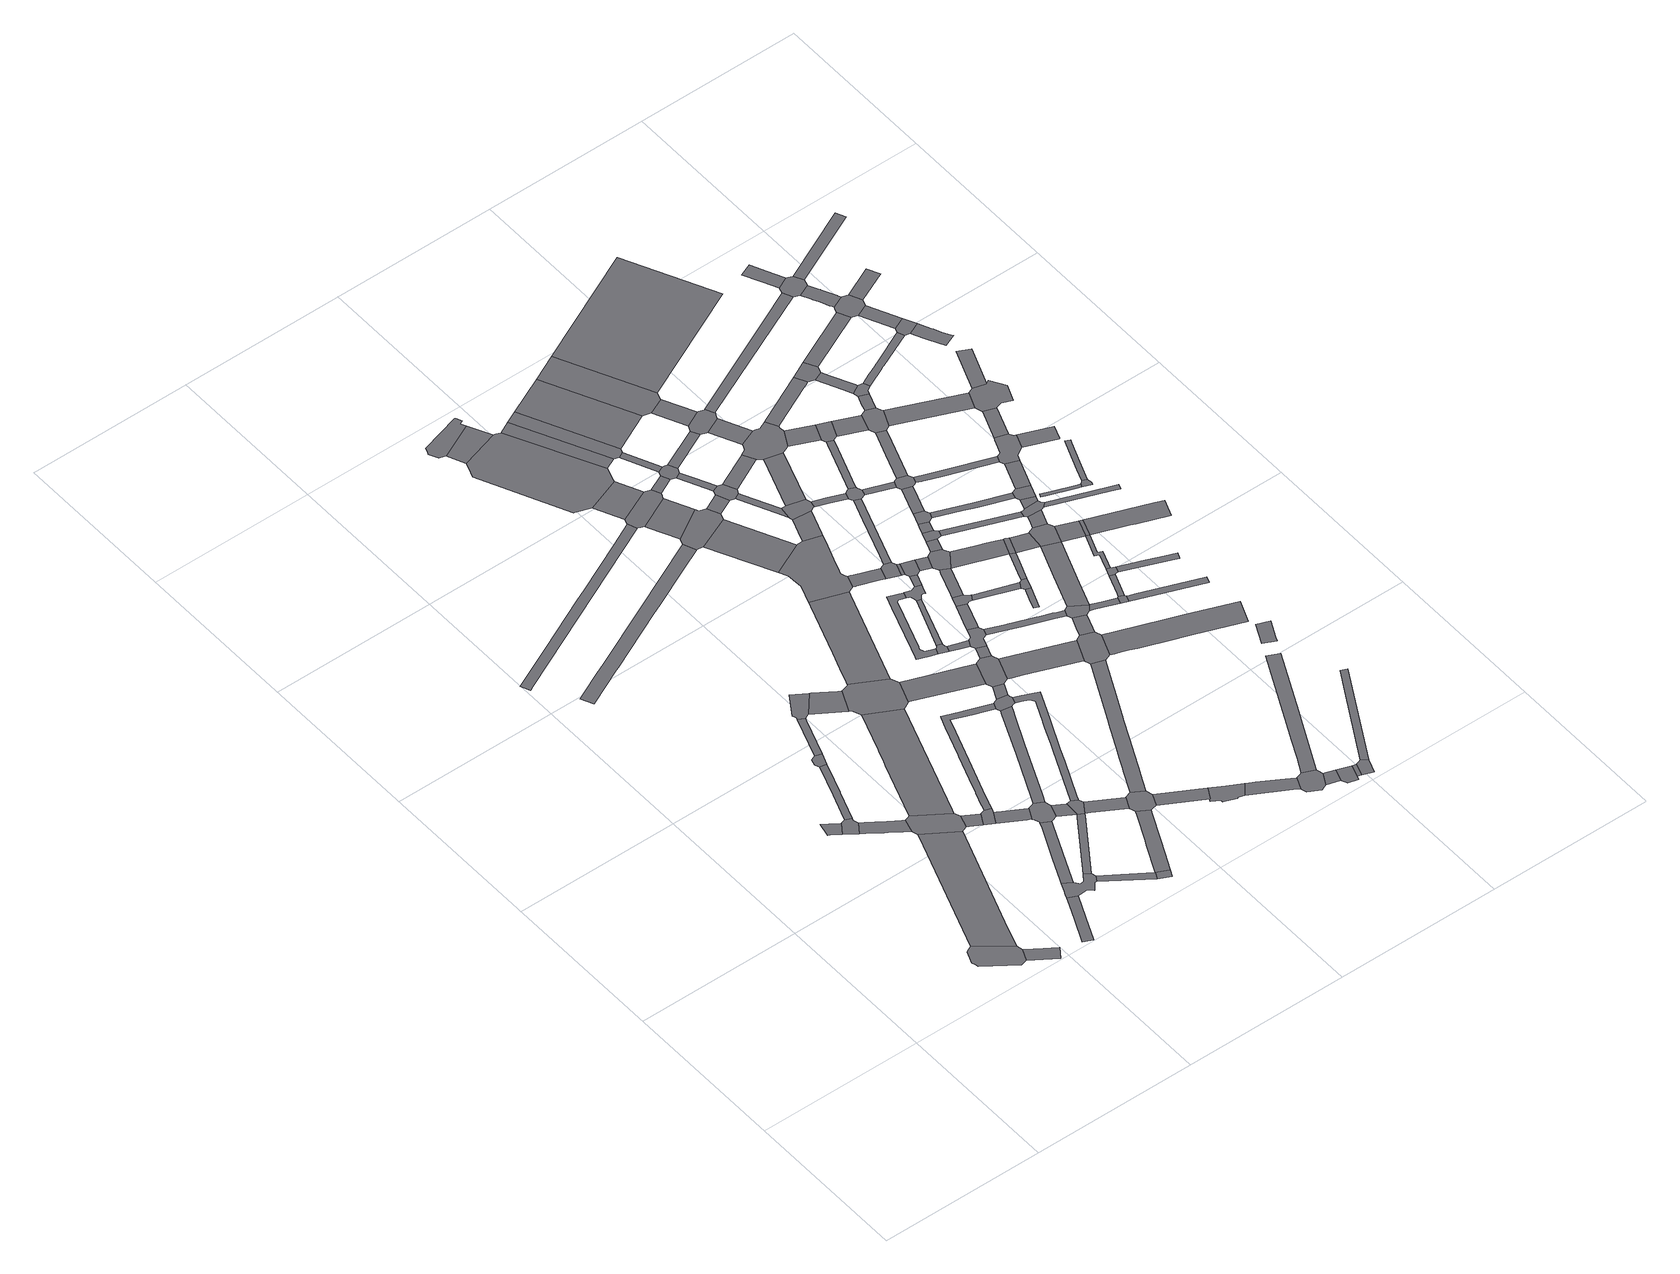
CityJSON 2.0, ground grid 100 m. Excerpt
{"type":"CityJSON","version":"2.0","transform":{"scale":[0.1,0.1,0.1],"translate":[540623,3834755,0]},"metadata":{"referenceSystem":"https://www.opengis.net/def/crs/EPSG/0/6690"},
"CityObjects":{
"road1":{"type":"Road","geometry":[{"type":"MultiSurface","lod":"1","boundaries":[[[0,1,2,3,4,5,6,7,8,9,10]]]}]},
"road2":{"type":"Road","attributes":{"RoadStructureAttribute.sectionType":"1"},"geometry":[{"type":"MultiSurface","lod":"1","boundaries":[[[11,12,8,7,13,14]]]}]},
"road3":{"type":"Road","attributes":{"RoadStructureAttribute.sectionType":"1"},"geometry":[{"type":"MultiSurface","lod":"1","boundaries":[[[15,16,17,18,19,20,21]]]}]},
"road4":{"type":"Road","attributes":{"RoadStructureAttribute.sectionType":"1"},"geometry":[{"type":"MultiSurface","lod":"1","boundaries":[[[22,23,0,10,24,25,26,27]]]}]},
"road5":{"type":"Road","geometry":[{"type":"MultiSurface","lod":"1","boundaries":[[[28,29,21,20,30,31,32,33]]]}]},
"road6":{"type":"Road","attributes":{"RoadStructureAttribute.sectionType":"1"},"geometry":[{"type":"MultiSurface","lod":"1","boundaries":[[[34,35,36,37,38,31,30,39,40,41,42,43,44,45,46,47]]]}]},
"road7":{"type":"Road","attributes":{"RoadStructureAttribute.sectionType":"1"},"geometry":[{"type":"MultiSurface","lod":"1","boundaries":[[[48,49,50,51,52,53,54]]]}]},
"road8":{"type":"Road","attributes":{"RoadStructureAttribute.sectionType":"1"},"geometry":[{"type":"MultiSurface","lod":"1","boundaries":[[[55,56,57,28,33,58,59,60,61]]]}]},
"road9":{"type":"Road","geometry":[{"type":"MultiSurface","lod":"1","boundaries":[[[62,63,47,46,22,27,64,65,66,67]]]}]},
"road10":{"type":"Road","geometry":[{"type":"MultiSurface","lod":"1","boundaries":[[[68,69,70,71,55,61,72]]]}]},
"road11":{"type":"Road","geometry":[{"type":"MultiSurface","lod":"1","boundaries":[[[73,74,75,48,54,76,77,78,79,80,81,82,83,84,85]]]}]},
"road12":{"type":"Road","attributes":{"RoadStructureAttribute.sectionType":"1"},"geometry":[{"type":"MultiSurface","lod":"1","boundaries":[[[66,65,86,87,88]]]}]},
"road13":{"type":"Road","attributes":{"RoadStructureAttribute.sectionType":"1"},"geometry":[{"type":"MultiSurface","lod":"1","boundaries":[[[89,68,72,90,91]]]}]},
"road14":{"type":"Road","attributes":{"RoadStructureAttribute.sectionType":"1"},"geometry":[{"type":"MultiSurface","lod":"1","boundaries":[[[92,93,94,95,96,73,85,97,98,99]]]}]},
"road15":{"type":"Road","geometry":[{"type":"MultiSurface","lod":"1","boundaries":[[[100,101,88,87,102,103,104,105]]]}]},
"road16":{"type":"Road","attributes":{"RoadStructureAttribute.sectionType":"1"},"geometry":[{"type":"MultiSurface","lod":"1","boundaries":[[[106,107,108,109,110,111,112,113,114,115,116]]]}]},
"road17":{"type":"Road","attributes":{"RoadStructureAttribute.sectionType":"1"},"geometry":[{"type":"MultiSurface","lod":"1","boundaries":[[[80,79,117,118,119]]]}]},
"road18":{"type":"Road","attributes":{"RoadStructureAttribute.sectionType":"1"},"geometry":[{"type":"MultiSurface","lod":"1","boundaries":[[[120,121,122,103,102,123,124,125,126]]]}]},
"road19":{"type":"Road","attributes":{"RoadStructureAttribute.sectionType":"1"},"geometry":[{"type":"MultiSurface","lod":"1","boundaries":[[[127,128,129,130,131,62,67,132,133]]]}]},
"road20":{"type":"Road","attributes":{"RoadStructureAttribute.sectionType":"1"},"geometry":[{"type":"MultiSurface","lod":"1","boundaries":[[[134,135,136,137,138,139,140,141,142,143,144,145,146]]]}]},
"road21":{"type":"Road","geometry":[{"type":"MultiSurface","lod":"1","boundaries":[[[147,148,149,89,91,150,151,152]]]}]},
"road22":{"type":"Road","attributes":{"RoadStructureAttribute.sectionType":"1"},"geometry":[{"type":"MultiSurface","lod":"1","boundaries":[[[153,154,82,81,155,156]]]}]},
"road23":{"type":"Road","geometry":[{"type":"MultiSurface","lod":"1","boundaries":[[[119,118,157,158]]]}]},
"road24":{"type":"Road","geometry":[{"type":"MultiSurface","lod":"1","boundaries":[[[159,160,161,162,126,125,163,164,165,92,99,166,167,168,169,170]]]}]},
"road25":{"type":"Road","attributes":{"RoadStructureAttribute.sectionType":"1"},"geometry":[{"type":"MultiSurface","lod":"1","boundaries":[[[171,172,173,152,151,174,175]]]}]},
"road26":{"type":"Road","attributes":{"RoadStructureAttribute.sectionType":"1"},"geometry":[{"type":"MultiSurface","lod":"1","boundaries":[[[168,167,176,153,177]]]}]},
"road27":{"type":"Road","geometry":[{"type":"MultiSurface","lod":"1","boundaries":[[[178,177,153,156,179,180]]]}]},
"road28":{"type":"Road","geometry":[{"type":"MultiSurface","lod":"1","boundaries":[[[181,182,183,184,185,186,119,158,187,188,189,190,191]]]}]},
"road29":{"type":"Road","attributes":{"RoadStructureAttribute.sectionType":"1"},"geometry":[{"type":"MultiSurface","lod":"1","boundaries":[[[192,193,194,195,196,197,198,199,200,201,202,203,204,100,105,205,206,207,208,209,210,211,212,213,214,215,216,217]]]}]},
"road30":{"type":"Road","geometry":[{"type":"MultiSurface","lod":"1","boundaries":[[[218,219,220,221,175,174,222,223,127,133,224,225,226,227]]]}]},
"road31":{"type":"Road","attributes":{"RoadStructureAttribute.sectionType":"1"},"geometry":[{"type":"MultiSurface","lod":"1","boundaries":[[[228,179,156,229,230,231,232]]]}]},
"road32":{"type":"Road","attributes":{"RoadStructureAttribute.sectionType":"1"},"geometry":[{"type":"MultiSurface","lod":"1","boundaries":[[[233,234,235,236,159,170,237,238,239,240,241,242,243]]]}]},
"road33":{"type":"Road","geometry":[{"type":"MultiSurface","lod":"1","boundaries":[[[244,232,231,245,181,191,246,247,248,249]]]}]},
"road34":{"type":"Road","attributes":{"RoadStructureAttribute.sectionType":"1"},"geometry":[{"type":"MultiSurface","lod":"1","boundaries":[[[250,251,252,253,254,255,256,257,258,259,260,261,262,263,264,265,266,267,268,269,270,271,272,273,274,178,180]]]}]},
"road35":{"type":"Road","attributes":{"RoadStructureAttribute.sectionType":"1"},"geometry":[{"type":"MultiSurface","lod":"1","boundaries":[[[275,276,277,278,279,218,227,280,281,282]]]}]},
"road36":{"type":"Road","geometry":[{"type":"MultiSurface","lod":"1","boundaries":[[[283,284,285,286,287,288,289,290,291,292,293,294]]]}]},
"road37":{"type":"Road","attributes":{"RoadStructureAttribute.sectionType":"1"},"geometry":[{"type":"MultiSurface","lod":"1","boundaries":[[[295,296,226,225,297,298,299,300]]]}]},
"road38":{"type":"Road","attributes":{"RoadStructureAttribute.sectionType":"1"},"geometry":[{"type":"MultiSurface","lod":"1","boundaries":[[[294,293,301,302]]]}]},
"road39":{"type":"Road","attributes":{"RoadStructureAttribute.sectionType":"1"},"geometry":[{"type":"MultiSurface","lod":"1","boundaries":[[[303,248,247,304,305,306]]]}]},
"road40":{"type":"Road","geometry":[{"type":"MultiSurface","lod":"1","boundaries":[[[307,302,301,308,309,310,311,312,313,314,315,316]]]}]},
"road41":{"type":"Road","geometry":[{"type":"MultiSurface","lod":"1","boundaries":[[[317,217,216,233,243,318,262,261,319,320]]]}]},
"road42":{"type":"Road","attributes":{"RoadStructureAttribute.sectionType":"1"},"geometry":[{"type":"MultiSurface","lod":"1","boundaries":[[[321,317,320,322,323]]]}]},
"road43":{"type":"Road","attributes":{"RoadStructureAttribute.sectionType":"1"},"geometry":[{"type":"MultiSurface","lod":"1","boundaries":[[[313,312,324,325,326]]]}]},
"road44":{"type":"Road","geometry":[{"type":"MultiSurface","lod":"1","boundaries":[[[327,326,325,106,116,328,329,330,331,332,333,334,335]]]}]},
"road45":{"type":"Road","attributes":{"RoadStructureAttribute.sectionType":"1"},"geometry":[{"type":"MultiSurface","lod":"1","boundaries":[[[331,330,336,337,338]]]}]},
"road46":{"type":"Road","geometry":[{"type":"MultiSurface","lod":"1","boundaries":[[[339,306,305,340,341,342,343,344,345,346,347,348]]]}]},
"road47":{"type":"Road","geometry":[{"type":"MultiSurface","lod":"1","boundaries":[[[349,350,351,352,353,354,355,356]]]}]},
"road48":{"type":"Road","geometry":[{"type":"MultiSurface","lod":"1","boundaries":[[[357,358,338,337,359,360,134,146,361,362,363,364,365,366,367,368]]]}]},
"road49":{"type":"Road","geometry":[{"type":"MultiSurface","lod":"1","boundaries":[[[369,300,299,370,321,323,371,372,373,374]]]}]},
"road50":{"type":"Road","attributes":{"RoadStructureAttribute.sectionType":"1"},"geometry":[{"type":"MultiSurface","lod":"1","boundaries":[[[375,376,377,378,379,380,381,382,383,352,351,384,385,386,387,388,389,390,391,392,393,394,395,396]]]}]},
"road51":{"type":"Road","attributes":{"RoadStructureAttribute.sectionType":"1"},"geometry":[{"type":"MultiSurface","lod":"1","boundaries":[[[364,363,397,398,399]]]}]},
"road52":{"type":"Road","attributes":{"RoadStructureAttribute.sectionType":"1"},"geometry":[{"type":"MultiSurface","lod":"1","boundaries":[[[400,401,402,403,404,405,406,407,408,409,244,249,410,411,412,413,414,415,416,417,418,419,420]]]}]},
"road53":{"type":"Road","attributes":{"RoadStructureAttribute.sectionType":"1"},"geometry":[{"type":"MultiSurface","lod":"1","boundaries":[[[421,422,354,353,423,424,425,426]]]}]},
"road54":{"type":"Road","attributes":{"function":"2","RoadStructureAttribute.sectionType":"1"},"geometry":[{"type":"MultiSurface","lod":"1","boundaries":[[[427,316,315,428]]]}]},
"road55":{"type":"Road","geometry":[{"type":"MultiSurface","lod":"1","boundaries":[[[429,430,399,398,431,432,433,434,435,275,282,436,437,438,439,440,441,442,443]]]}]},
"road56":{"type":"Road","attributes":{"RoadStructureAttribute.sectionType":"1"},"geometry":[{"type":"MultiSurface","lod":"1","boundaries":[[[444,369,374,445]]]}]},
"road57":{"type":"Road","attributes":{"RoadStructureAttribute.sectionType":"1"},"geometry":[{"type":"MultiSurface","lod":"1","boundaries":[[[446,447,349,356,448]]]}]},
"road58":{"type":"Road","attributes":{"RoadStructureAttribute.sectionType":"1"},"geometry":[{"type":"MultiSurface","lod":"1","boundaries":[[[449,335,334,450]]]}]},
"road59":{"type":"Road","geometry":[{"type":"MultiSurface","lod":"1","boundaries":[[[451,427,428,452,453,454]]]}]},
"road60":{"type":"Road","attributes":{"RoadStructureAttribute.sectionType":"1"},"geometry":[{"type":"MultiSurface","lod":"1","boundaries":[[[455,456,457,458,348,347,459,460,461]]]}]},
"road61":{"type":"Road","geometry":[{"type":"MultiSurface","lod":"1","boundaries":[[[462,463,464,465,426,425,466,444,445,467,468,469,470]]]}]},
"road62":{"type":"Road","attributes":{"RoadStructureAttribute.sectionType":"1"},"geometry":[{"type":"MultiSurface","lod":"1","boundaries":[[[471,368,367,472]]]}]},
"road63":{"type":"Road","attributes":{"RoadStructureAttribute.sectionType":"1"},"geometry":[{"type":"MultiSurface","lod":"1","boundaries":[[[473,474,437,436,475,476,477,478,479]]]}]},
"road64":{"type":"Road","attributes":{"RoadStructureAttribute.sectionType":"1"},"geometry":[{"type":"MultiSurface","lod":"1","boundaries":[[[453,452,480,481]]]}]},
"road65":{"type":"Road","attributes":{"RoadStructureAttribute.sectionType":"1"},"geometry":[{"type":"MultiSurface","lod":"1","boundaries":[[[482,483,372,371,484,485,486,487,488]]]}]},
"road66":{"type":"Road","geometry":[{"type":"MultiSurface","lod":"1","boundaries":[[[489,481,480,490,449,450,491,492,493,494]]]}]},
"road67":{"type":"Road","geometry":[{"type":"MultiSurface","lod":"1","boundaries":[[[495,496,396,395,497,498,499,500,446,448,501,502,503,504,505,506,507,508,509,510]]]}]},
"road68":{"type":"Road","attributes":{"RoadStructureAttribute.sectionType":"1"},"geometry":[{"type":"MultiSurface","lod":"1","boundaries":[[[511,512,462,470,513,514]]]}]},
"road69":{"type":"Road","attributes":{"RoadStructureAttribute.sectionType":"1"},"geometry":[{"type":"MultiSurface","lod":"1","boundaries":[[[515,492,491,516,517,518]]]}]},
"road70":{"type":"Road","geometry":[{"type":"MultiSurface","lod":"1","boundaries":[[[519,518,517,520,471,472,521,522,523,524,525,526]]]}]},
"road71":{"type":"Road","geometry":[{"type":"MultiSurface","lod":"1","boundaries":[[[527,528,461,460,529,530,531,532,533,534]]]}]},
"road72":{"type":"Road","geometry":[{"type":"MultiSurface","lod":"1","boundaries":[[[535,479,478,536,537,538,539]]]}]},
"road73":{"type":"Road","attributes":{"RoadStructureAttribute.sectionType":"1"},"geometry":[{"type":"MultiSurface","lod":"1","boundaries":[[[540,541,523,522,542,543,544,545]]]}]},
"road74":{"type":"Road","attributes":{"function":"2","RoadStructureAttribute.sectionType":"1"},"geometry":[{"type":"MultiSurface","lod":"1","boundaries":[[[546,451,454,547]]]}]},
"road75":{"type":"Road","attributes":{"RoadStructureAttribute.sectionType":"1"},"geometry":[{"type":"MultiSurface","lod":"1","boundaries":[[[548,549,550,429,443,551,552]]]}]},
"road76":{"type":"Road","attributes":{"RoadStructureAttribute.sectionType":"1"},"geometry":[{"type":"MultiSurface","lod":"1","boundaries":[[[553,510,509,554]]]}]},
"road77":{"type":"Road","attributes":{"RoadStructureAttribute.sectionType":"1"},"geometry":[{"type":"MultiSurface","lod":"1","boundaries":[[[538,537,555,556]]]}]},
"road78":{"type":"Road","geometry":[{"type":"MultiSurface","lod":"1","boundaries":[[[557,511,514,558,559,560,561,562]]]}]},
"road79":{"type":"Road","attributes":{"RoadStructureAttribute.sectionType":"1"},"geometry":[{"type":"MultiSurface","lod":"1","boundaries":[[[532,531,563,564]]]}]},
"road80":{"type":"Road","geometry":[{"type":"MultiSurface","lod":"1","boundaries":[[[556,555,553,554,565,566]]]}]},
"road81":{"type":"Road","attributes":{"RoadStructureAttribute.sectionType":"1"},"geometry":[{"type":"MultiSurface","lod":"1","boundaries":[[[567,568,569,570,571,572,573,574,575,576,469,468,577,578,579,580,581,582,583]]]}]},
"road82":{"type":"Road","geometry":[{"type":"MultiSurface","lod":"1","boundaries":[[[584,585,545,544,586,548,552,587,588,589,590,591,592]]]}]},
"road83":{"type":"Road","attributes":{"RoadStructureAttribute.sectionType":"1"},"geometry":[{"type":"MultiSurface","lod":"1","boundaries":[[[593,494,493,594]]]}]},
"road84":{"type":"Road","attributes":{"RoadStructureAttribute.sectionType":"1"},"geometry":[{"type":"MultiSurface","lod":"1","boundaries":[[[595,596,597,557,562,598,599]]]}]},
"road85":{"type":"Road","attributes":{"RoadStructureAttribute.sectionType":"1"},"geometry":[{"type":"MultiSurface","lod":"1","boundaries":[[[566,565,600,601]]]}]},
"road86":{"type":"Road","geometry":[{"type":"MultiSurface","lod":"1","boundaries":[[[602,488,487,400,420,603,604,605,606]]]}]},
"road87":{"type":"Road","attributes":{"RoadStructureAttribute.sectionType":"1"},"geometry":[{"type":"MultiSurface","lod":"1","boundaries":[[[607,608,609,526,525,610]]]}]},
"road88":{"type":"Road","geometry":[{"type":"MultiSurface","lod":"1","boundaries":[[[564,563,611,612,613,614,615]]]}]},
"road89":{"type":"Road","attributes":{"RoadStructureAttribute.sectionType":"1"},"geometry":[{"type":"MultiSurface","lod":"1","boundaries":[[[616,617,618,535,539,619]]]}]},
"road90":{"type":"Road","attributes":{"RoadStructureAttribute.sectionType":"1"},"geometry":[{"type":"MultiSurface","lod":"1","boundaries":[[[620,560,559,621,622,623]]]}]},
"road91":{"type":"Road","attributes":{"RoadStructureAttribute.sectionType":"1"},"geometry":[{"type":"MultiSurface","lod":"1","boundaries":[[[615,614,624,625,626]]]}]},
"road92":{"type":"Road","geometry":[{"type":"MultiSurface","lod":"1","boundaries":[[[627,628,601,600,629,595,599,630,631,632]]]}]},
"road93":{"type":"Road","geometry":[{"type":"MultiSurface","lod":"1","boundaries":[[[633,546,547,634,635,636,637,638]]]}]},
"road94":{"type":"Road","attributes":{"RoadStructureAttribute.sectionType":"1"},"geometry":[{"type":"MultiSurface","lod":"1","boundaries":[[[639,584,592,640]]]}]},
"road95":{"type":"Road","geometry":[{"type":"MultiSurface","lod":"1","boundaries":[[[641,642,626,625,643,644,645]]]}]},
"road96":{"type":"Road","attributes":{"RoadStructureAttribute.sectionType":"1"},"geometry":[{"type":"MultiSurface","lod":"1","boundaries":[[[646,590,589,647,648,649,650]]]}]},
"road97":{"type":"Road","attributes":{"RoadStructureAttribute.sectionType":"1"},"geometry":[{"type":"MultiSurface","lod":"1","boundaries":[[[651,652,602,606,653,654,655]]]}]},
"road98":{"type":"Road","geometry":[{"type":"MultiSurface","lod":"1","boundaries":[[[656,657,658,659,660,661]]]}]},
"road99":{"type":"Road","attributes":{"RoadStructureAttribute.sectionType":"1"},"geometry":[{"type":"MultiSurface","lod":"1","boundaries":[[[662,663,627,632,664]]]}]},
"road100":{"type":"Road","attributes":{"RoadStructureAttribute.sectionType":"1"},"geometry":[{"type":"MultiSurface","lod":"1","boundaries":[[[636,635,665,666]]]}]},
"road101":{"type":"Road","geometry":[{"type":"MultiSurface","lod":"1","boundaries":[[[667,668,623,622,669,656,661,670]]]}]},
"road102":{"type":"Road","geometry":[{"type":"MultiSurface","lod":"1","boundaries":[[[671,583,582,651,655,672,673]]]}]},
"road103":{"type":"Road","geometry":[{"type":"MultiSurface","lod":"1","boundaries":[[[674,675,666,665,676,677,593,594,678,679,680,681,682,683,684,685]]]}]},
"road104":{"type":"Road","geometry":[{"type":"MultiSurface","lod":"1","boundaries":[[[686,662,664,687,688,689]]]}]},
"road105":{"type":"Road","attributes":{"RoadStructureAttribute.sectionType":"1"},"geometry":[{"type":"MultiSurface","lod":"1","boundaries":[[[690,691,692,693,694,695,527,534,696,697,698,699]]]}]},
"road106":{"type":"Road","geometry":[{"type":"MultiSurface","lod":"1","boundaries":[[[700,701,650,649,616,619,702,703,704,705,706]]]}]},
"road107":{"type":"Road","attributes":{"RoadStructureAttribute.sectionType":"1"},"geometry":[{"type":"MultiSurface","lod":"1","boundaries":[[[681,680,707,708]]]}]},
"road108":{"type":"Road","attributes":{"RoadStructureAttribute.sectionType":"1"},"geometry":[{"type":"MultiSurface","lod":"1","boundaries":[[[709,710,711,712,713,630,599,714,715]]]}]},
"road109":{"type":"Road","attributes":{"RoadStructureAttribute.sectionType":"1"},"geometry":[{"type":"MultiSurface","lod":"1","boundaries":[[[716,717,686,689,718,719]]]}]},
"road110":{"type":"Road","geometry":[{"type":"MultiSurface","lod":"1","boundaries":[[[720,721,722,708,707,723,724,725,607,610,726,727,639,640,728,729,730,731,732,733,734]]]}]},
"road111":{"type":"Road","attributes":{"RoadStructureAttribute.sectionType":"1"},"geometry":[{"type":"MultiSurface","lod":"1","boundaries":[[[714,735,736,667,670,737,738]]]}]},
"road112":{"type":"Road","geometry":[{"type":"MultiSurface","lod":"1","boundaries":[[[739,740,716,719,741,742,743,744,745]]]}]},
"road113":{"type":"Road","attributes":{"RoadStructureAttribute.sectionType":"1"},"geometry":[{"type":"MultiSurface","lod":"1","boundaries":[[[746,747,748,673,672,749,750,751,752,753,754]]]}]},
"road114":{"type":"Road","attributes":{"RoadStructureAttribute.sectionType":"1"},"geometry":[{"type":"MultiSurface","lod":"1","boundaries":[[[703,702,755,756]]]}]},
"road115":{"type":"Road","attributes":{"RoadStructureAttribute.sectionType":"1"},"geometry":[{"type":"MultiSurface","lod":"1","boundaries":[[[757,758,759,760,761,700,706,762,763,764,765,766]]]}]},
"road116":{"type":"Road","attributes":{"RoadStructureAttribute.sectionType":"1"},"geometry":[{"type":"MultiSurface","lod":"1","boundaries":[[[767,768,739,745,769,770]]]}]},
"road117":{"type":"Road","attributes":{"RoadStructureAttribute.sectionType":"1"},"geometry":[{"type":"MultiSurface","lod":"1","boundaries":[[[771,772,773,671,673,774,775]]]}]},
"road118":{"type":"Road","geometry":[{"type":"MultiSurface","lod":"1","boundaries":[[[776,715,714,738,777]]]}]},
"road119":{"type":"Road","attributes":{"RoadStructureAttribute.sectionType":"1"},"geometry":[{"type":"MultiSurface","lod":"1","boundaries":[[[778,779,780,605,604,781,782,783,784,785,786,787,788,789]]]}]},
"road120":{"type":"Road","attributes":{"RoadStructureAttribute.sectionType":"1"},"geometry":[{"type":"MultiSurface","lod":"1","boundaries":[[[790,791,641,645,792]]]}]},
"road121":{"type":"Road","geometry":[{"type":"MultiSurface","lod":"1","boundaries":[[[793,754,753,794,795,796,797]]]}]},
"road122":{"type":"Road","attributes":{"RoadStructureAttribute.sectionType":"1"},"geometry":[{"type":"MultiSurface","lod":"1","boundaries":[[[731,730,798,799]]]}]},
"road123":{"type":"Road","attributes":{"RoadStructureAttribute.sectionType":"1"},"geometry":[{"type":"MultiSurface","lod":"1","boundaries":[[[688,687,800,801,802,803]]]}]},
"road124":{"type":"Road","attributes":{"RoadStructureAttribute.sectionType":"1"},"geometry":[{"type":"MultiSurface","lod":"1","boundaries":[[[804,805,777,738,771,806]]]}]},
"road125":{"type":"Road","geometry":[{"type":"MultiSurface","lod":"1","boundaries":[[[807,756,755,767,770,808,809,810,811,812]]]}]},
"road126":{"type":"Road","attributes":{"RoadStructureAttribute.sectionType":"1"},"geometry":[{"type":"MultiSurface","lod":"1","boundaries":[[[813,814,793,797,815,816]]]}]},
"road127":{"type":"Road","attributes":{"RoadStructureAttribute.sectionType":"1"},"geometry":[{"type":"MultiSurface","lod":"1","boundaries":[[[817,743,742,818,819,820,821,822]]]}]},
"road128":{"type":"Road","geometry":[{"type":"MultiSurface","lod":"1","boundaries":[[[799,798,823,757,766,824,825,826,827]]]}]},
"road129":{"type":"Road","geometry":[{"type":"MultiSurface","lod":"1","boundaries":[[[828,813,816,829,830,831,832]]]}]},
"road130":{"type":"Road","geometry":[{"type":"MultiSurface","lod":"1","boundaries":[[[833,806,771,775,834,835,836]]]}]},
"road131":{"type":"Road","attributes":{"RoadStructureAttribute.sectionType":"1"},"geometry":[{"type":"MultiSurface","lod":"1","boundaries":[[[837,838,720,734,839,840,841,842]]]}]},
"road132":{"type":"Road","attributes":{"RoadStructureAttribute.sectionType":"1"},"geometry":[{"type":"MultiSurface","lod":"1","boundaries":[[[843,844,807,812,845,846,847]]]}]},
"road133":{"type":"Road","attributes":{"function":"2","RoadStructureAttribute.sectionType":"1"},"geometry":[{"type":"MultiSurface","lod":"1","boundaries":[[[848,633,638,849]]]}]},
"road134":{"type":"Road","attributes":{"RoadStructureAttribute.sectionType":"1"},"geometry":[{"type":"MultiSurface","lod":"1","boundaries":[[[850,851,795,794,852,853]]]}]},
"road135":{"type":"Road","attributes":{"RoadStructureAttribute.sectionType":"1"},"geometry":[{"type":"MultiSurface","lod":"1","boundaries":[[[854,855,856,857,828,832,858,859,860,861]]]}]},
"road136":{"type":"Road","attributes":{"RoadStructureAttribute.sectionType":"1"},"geometry":[{"type":"MultiSurface","lod":"1","boundaries":[[[827,826,862,863]]]}]},
"road137":{"type":"Road","attributes":{"RoadStructureAttribute.sectionType":"1"},"geometry":[{"type":"MultiSurface","lod":"1","boundaries":[[[864,865,866,833,836,867,868]]]}]},
"road138":{"type":"Road","attributes":{"RoadStructureAttribute.sectionType":"1"},"geometry":[{"type":"MultiSurface","lod":"1","boundaries":[[[869,870,871,872,873]]]}]},
"road139":{"type":"Road","attributes":{"RoadStructureAttribute.sectionType":"1"},"geometry":[{"type":"MultiSurface","lod":"1","boundaries":[[[834,775,854,874]]]}]},
"road140":{"type":"Road","geometry":[{"type":"MultiSurface","lod":"1","boundaries":[[[875,876,877,878,879,880,803,802,864,868,881,882,883]]]}]},
"road141":{"type":"Road","attributes":{"RoadStructureAttribute.sectionType":"1"},"geometry":[{"type":"MultiSurface","lod":"1","boundaries":[[[884,885,886,810,809,887,888,889,890,891,892,893]]]}]},
"road142":{"type":"Road","attributes":{"RoadStructureAttribute.sectionType":"1"},"geometry":[{"type":"MultiSurface","lod":"1","boundaries":[[[894,895,831,830,896,897,898,899]]]}]},
"road143":{"type":"Road","attributes":{"RoadStructureAttribute.sectionType":"1"},"geometry":[{"type":"MultiSurface","lod":"1","boundaries":[[[900,901,879,878,902]]]}]},
"road144":{"type":"Road","geometry":[{"type":"MultiSurface","lod":"1","boundaries":[[[874,854,861,903]]]}]},
"road145":{"type":"Road","geometry":[{"type":"MultiSurface","lod":"1","boundaries":[[[904,905,906,863,862,907,843,847,908,909,910,911,912,913,914]]]}]},
"road146":{"type":"Road","geometry":[{"type":"MultiSurface","lod":"1","boundaries":[[[915,822,821,916,900,902,917]]]}]},
"road147":{"type":"Road","attributes":{"RoadStructureAttribute.sectionType":"1"},"geometry":[{"type":"MultiSurface","lod":"1","boundaries":[[[918,919,685,684,920,921]]]}]},
"road148":{"type":"Road","geometry":[{"type":"MultiSurface","lod":"1","boundaries":[[[922,837,842,923,924,925]]]}]},
"road149":{"type":"Road","attributes":{"RoadStructureAttribute.sectionType":"1"},"geometry":[{"type":"MultiSurface","lod":"1","boundaries":[[[926,927,904,914,928]]]}]},
"road150":{"type":"Road","attributes":{"RoadStructureAttribute.sectionType":"1"},"geometry":[{"type":"MultiSurface","lod":"1","boundaries":[[[929,915,917,930]]]}]},
"road151":{"type":"Road","attributes":{"RoadStructureAttribute.sectionType":"1"},"geometry":[{"type":"MultiSurface","lod":"1","boundaries":[[[931,932,924,923,933,934,935,936]]]}]},
"road152":{"type":"Road","attributes":{"RoadStructureAttribute.sectionType":"1"},"geometry":[{"type":"MultiSurface","lod":"1","boundaries":[[[937,938,939,940,941,942,943,944]]]}]},
"road153":{"type":"Road","geometry":[{"type":"MultiSurface","lod":"1","boundaries":[[[936,935,926,928,945,946,947]]]}]},
"road154":{"type":"Road","attributes":{"RoadStructureAttribute.sectionType":"1"},"geometry":[{"type":"MultiSurface","lod":"1","boundaries":[[[948,883,882,949,950,951,952]]]}]},
"road155":{"type":"Road","attributes":{"RoadStructureAttribute.sectionType":"1"},"geometry":[{"type":"MultiSurface","lod":"1","boundaries":[[[953,903,861,954,955,956,957]]]}]},
"road156":{"type":"Road","attributes":{"RoadStructureAttribute.sectionType":"1"},"geometry":[{"type":"MultiSurface","lod":"1","boundaries":[[[911,910,958,959]]]}]},
"road157":{"type":"Road","geometry":[{"type":"MultiSurface","lod":"1","boundaries":[[[960,961,962,963,893,892,929,930,964,965,966,967,968,969]]]}]},
"road158":{"type":"Road","geometry":[{"type":"MultiSurface","lod":"1","boundaries":[[[970,971,944,943,972,973,974]]]}]},
"road159":{"type":"Road","attributes":{"RoadStructureAttribute.sectionType":"1"},"geometry":[{"type":"MultiSurface","lod":"1","boundaries":[[[975,976,922,925,977,978]]]}]},
"road160":{"type":"Road","attributes":{"RoadStructureAttribute.sectionType":"1"},"geometry":[{"type":"MultiSurface","lod":"1","boundaries":[[[979,960,969,980,981]]]}]},
"road161":{"type":"Road","attributes":{"RoadStructureAttribute.sectionType":"1"},"geometry":[{"type":"MultiSurface","lod":"1","boundaries":[[[982,983,984,985,970,974,986,987,988,989,990]]]}]},
"road162":{"type":"Road","attributes":{"RoadStructureAttribute.sectionType":"1"},"geometry":[{"type":"MultiSurface","lod":"1","boundaries":[[[966,965,991,992,993,994]]]}]},
"road163":{"type":"Road","attributes":{"RoadStructureAttribute.sectionType":"1"},"geometry":[{"type":"MultiSurface","lod":"1","boundaries":[[[995,996,997,998,999,947,946,1000,1001,1002,1003,1004]]]}]},
"road164":{"type":"Road","geometry":[{"type":"MultiSurface","lod":"1","boundaries":[[[1005,1006,1007,959,958,1008,1009,979,981,1010,1011,1012,1013,1014,1015,1016]]]}]},
"road165":{"type":"Road","attributes":{"RoadStructureAttribute.sectionType":"1"},"geometry":[{"type":"MultiSurface","lod":"1","boundaries":[[[1017,1018,1019,1020,1021,1022,1023,1024]]]}]},
"road166":{"type":"Road","geometry":[{"type":"MultiSurface","lod":"1","boundaries":[[[1024,1023,1025,918,921,1026,1027,1028,1029,1030,1031]]]}]},
"road167":{"type":"Road","attributes":{"RoadStructureAttribute.sectionType":"1"},"geometry":[{"type":"MultiSurface","lod":"1","boundaries":[[[1032,1033,1034,1035,1036,1028,1027,1037,1038,1039,1040,1041,1042,1043,1044]]]}]},
"road168":{"type":"Road","geometry":[{"type":"MultiSurface","lod":"1","boundaries":[[[1045,1005,1016,1046]]]}]},
"road169":{"type":"Road","geometry":[{"type":"MultiSurface","lod":"1","boundaries":[[[1044,1043,1047,975,978,1048,1049,1050,1051,1052]]]}]},
"road170":{"type":"Road","attributes":{"RoadStructureAttribute.sectionType":"1"},"geometry":[{"type":"MultiSurface","lod":"1","boundaries":[[[1050,1049,1053,1054]]]}]},
"road171":{"type":"Road","geometry":[{"type":"MultiSurface","lod":"1","boundaries":[[[1054,1053,995,1004,1055,1056]]]}]},
"road172":{"type":"Road","attributes":{"RoadStructureAttribute.sectionType":"1"},"geometry":[{"type":"MultiSurface","lod":"1","boundaries":[[[1057,1058,1059,1060,1061,1056,1055,1062,1063,1064,1065]]]}]},
"road173":{"type":"Road","attributes":{"RoadStructureAttribute.sectionType":"1"},"geometry":[{"type":"MultiSurface","lod":"1","boundaries":[[[1066,1052,1051,1067]]]}]},
"road174":{"type":"Road","attributes":{"RoadStructureAttribute.sectionType":"1"},"geometry":[{"type":"MultiSurface","lod":"1","boundaries":[[[1068,1031,1030,1069,1070]]]}]}
},
"vertices":[
[647,362,0],[626,352,0],[611,345,0],[580,269,0],[587,242,0],[590,229,0],[769,96,0],[808,107,0],[842,180,0],[835,213,0],[834,218,0],
[931,118,0],[847,176,0],[955,6,0],[1001,71,0],
[652,1478,0],[626,1496,0],[589,1523,0],[570,1439,0],[580,1432,0],[631,1397,0],[677,1462,0],
[935,1155,0],[928,1137,0],[836,223,0],[854,275,0],[878,344,0],[1126,1027,0],
[705,1469,0],[682,1463,0],[702,1346,0],[748,1411,0],[738,1441,0],[744,1455,0],
[933,1282,0],[903,1303,0],[871,1325,0],[820,1360,0],[774,1392,0],[730,1327,0],[804,1275,0],[808,1271,0],[825,1260,0],[886,1216,0],[911,1199,0],[916,1195,0],[922,1191,0],[946,1273,0],
[1249,325,0],[1225,271,0],[1187,187,0],[1116,30,0],[1171,5,0],[1239,155,0],[1303,298,0],
[842,1843,0],[771,1647,0],[711,1484,0],[808,1634,0],[810,1638,0],[874,1814,0],[882,1837,0],
[982,1285,0],[968,1280,0],[1134,1030,0],[1162,1041,0],[1186,1122,0],[1172,1157,0],
[870,1922,0],[841,1909,0],[830,1871,0],[839,1852,0],[908,1908,0],
[1292,422,0],[1269,370,0],[1259,348,0],[1365,302,0],[1396,277,0],[1428,320,0],[1443,320,0],[1462,353,0],[1455,382,0],[1422,405,0],[1392,362,0],[1367,359,0],[1344,391,0],
[1177,1034,0],[1239,999,0],[1278,1068,0],
[965,2181,0],[995,2145,0],[1001,2160,0],
[1476,828,0],[1460,791,0],[1364,582,0],[1301,443,0],[1296,432,0],[1356,417,0],[1515,766,0],[1530,798,0],
[1306,1075,0],[1283,1069,0],[1296,966,0],[1335,1035,0],[1340,1048,0],[1345,1062,0],
[1151,3810,0],[1148,3809,0],[1011,3741,0],[679,3581,0],[617,3551,0],[266,3381,0],[1,3252,0],[25,3197,0],[49,3210,0],[705,3528,0],[1172,3755,0],
[1546,248,0],[1696,141,0],[1716,183,0],
[1394,1001,0],[1376,1011,0],[1350,1026,0],[1338,943,0],[1439,885,0],[1459,874,0],[1495,943,0],
[1242,2000,0],[1153,1754,0],[1145,1734,0],[1126,1679,0],[1112,1642,0],[1181,1182,0],[1439,1895,0],
[1282,3520,0],[821,3298,0],[441,3114,0],[368,3079,0],[212,3004,0],[183,2990,0],[217,2918,0],[456,3033,0],[475,3042,0],[857,3226,0],[918,3255,0],[1182,3382,0],[1314,3446,0],
[1040,2343,0],[959,2217,0],[968,2189,0],[1011,2165,0],[1029,2172,0],[1128,2287,0],
[1662,756,0],[1648,737,0],[1686,720,0],[1697,736,0],
[1767,106,0],[1787,148,0],
[1536,957,0],[1530,955,0],[1528,954,0],[1496,944,0],[1461,872,0],[1463,868,0],[1478,832,0],[1537,800,0],[1569,809,0],[1596,888,0],[1588,924,0],[1589,928,0],
[1252,2205,0],[1136,2282,0],[1133,2283,0],[1205,2058,0],[1268,2195,0],
[1593,795,0],[1667,847,0],
[1696,852,0],[1740,804,0],[1731,832,0],
[1909,582,0],[1908,579,0],[1895,552,0],[1822,401,0],[1799,353,0],[1720,191,0],[1839,254,0],[1888,354,0],[1966,516,0],[1972,528,0],[1978,542,0],
[1667,1694,0],[1661,1696,0],[1563,1731,0],[1550,1736,0],[1546,1725,0],[1521,1661,0],[1449,1467,0],[1446,1457,0],[1387,1297,0],[1353,1203,0],[1352,1200,0],[1321,1115,0],[1319,1108,0],[1356,1095,0],[1358,1102,0],[1390,1190,0],[1483,1443,0],[1486,1450,0],[1489,1459,0],[1558,1648,0],[1572,1687,0],[1653,1657,0],[1695,1641,0],[1743,1624,0],[1806,1602,0],[1822,1639,0],
[1319,2213,0],[1317,2207,0],[1282,2198,0],[1269,2195,0],[1224,2047,0],[1224,2045,0],[1450,1901,0],[1484,1920,0],[1536,2060,0],[1515,2108,0],
[1765,789,0],[1725,720,0],[1876,634,0],[1898,622,0],[1933,694,0],
[1816,1573,0],[1805,1552,0],[1686,1287,0],[1554,997,0],[1608,971,0],[1634,1026,0],[1740,1262,0],[1770,1327,0],[1848,1496,0],[1862,1527,0],[1880,1566,0],
[1971,706,0],[1906,594,0],[1991,545,0],[2019,552,0],[2052,625,0],[2040,665,0],
[1731,834,0],[1732,835,0],[1742,859,0],[1849,1092,0],[1883,1168,0],[1974,1367,0],[2026,1480,0],[2059,1555,0],[2021,1570,0],[1994,1581,0],[1968,1592,0],[1923,1611,0],[1910,1574,0],[1941,1561,0],[1979,1545,0],[1980,1544,0],[1986,1541,0],[1997,1514,0],[1989,1496,0],[1938,1383,0],[1936,1380,0],[1922,1348,0],[1906,1313,0],[1870,1233,0],[1848,1185,0],
[1531,2794,0],[1520,2765,0],[1400,2436,0],[1360,2326,0],[1326,2233,0],[1532,2157,0],[1728,2697,0],[1738,2721,0],
[928,4902,0],[949,4912,0],[933,4948,0],[931,4951,0],[680,4876,0],[670,4849,0],[666,4838,0],[664,4837,0],[690,4783,0],[693,4782,0],[729,4770,0],[942,4873,0],
[1921,1916,0],[1913,1919,0],[1485,1921,0],[1504,1914,0],[1876,1774,0],[1928,1914,0],
[777,4665,0],[1009,4736,0],
[2075,612,0],[2037,542,0],[2264,412,0],[2303,482,0],
[1025,4731,0],[753,4600,0],[742,4570,0],[986,4044,0],[992,4042,0],[1082,4013,0],[1288,4089,0],[1292,4102,0],[1319,4185,0],[1051,4722,0],
[1852,1651,0],[1891,1569,0],[1918,1627,0],[1914,1641,0],
[1891,1735,0],[1948,1712,0],[1949,1714,0],
[1086,4004,0],[1161,3846,0],[1361,3937,0],
[1381,3929,0],[1175,3754,0],[1190,3749,0],[1210,3743,0],[1409,3836,0],[1413,3849,0],[1416,3856,0],[1423,3873,0],[1398,3923,0],
[1218,3723,0],[1297,3560,0],[1485,3675,0],
[2386,435,0],[2258,410,0],[2251,399,0],[2302,370,0],[2302,358,0],[2310,356,0],[2377,327,0],[2382,334,0],[2418,324,0],[2470,389,0],
[1850,2146,0],[1845,2133,0],[1834,2128,0],[1820,2091,0],[1874,2071,0],[1887,2107,0],[1880,2116,0],[1880,2134,0],
[1534,3642,0],[1496,3654,0],[1295,3556,0],[1285,3521,0],[1318,3445,0],[1344,3442,0],[1354,3440,0],[1557,3529,0],[1568,3559,0],[1570,3566,0],[1571,3567,0],[1536,3641,0],
[1967,1930,0],[1889,1739,0],[1984,1732,0],[2038,1873,0],[2024,1910,0],[2023,1911,0],
[1921,2554,0],[1866,2574,0],[1841,2504,0],[1838,2498,0],[1735,2208,0],[1713,2148,0],[1707,2132,0],[1719,2128,0],[1783,2104,0],[1830,2129,0],[1775,2148,0],[1775,2149,0],[1765,2177,0],[1767,2181,0],[1772,2195,0],[1878,2491,0],[1883,2504,0],[1886,2512,0],[1902,2518,0],[1922,2512,0],[1940,2505,0],[1954,2542,0],
[1467,3208,0],[1540,3059,0],[1737,3151,0],
[2386,1547,0],[2376,1527,0],[2207,1186,0],[2194,1159,0],[2100,968,0],[2099,966,0],[2078,923,0],[2059,885,0],[2043,852,0],[2040,847,0],[2091,769,0],[2115,816,0],[2164,917,0],[2171,931,0],[2266,1125,0],[2279,1151,0],[2283,1159,0],[2369,1334,0],[2447,1491,0],[2459,1516,0],[2462,1521,0],
[1973,2077,0],[1935,2090,0],[1919,2054,0],[1972,2035,0],[1981,2031,0],[2001,2067,0],
[1124,4758,0],[1385,4216,0],
[1776,3153,0],[1754,3152,0],[1565,3005,0],[1567,2971,0],[1568,2963,0],[1568,2950,0],[1570,2906,0],[1774,2738,0],[1799,2815,0],[1793,2830,0],[1785,2852,0],[1799,2889,0],[1822,2953,0],[1856,3045,0],[1883,3121,0],
[1994,2003,0],[2050,1982,0],
[1969,2457,0],[1854,2156,0],[1994,2450,0],
[1499,3971,0],[1523,3921,0],
[1198,4793,0],[1413,4206,0],[1449,4223,0],[1459,4251,0],
[2655,283,0],[2521,361,0],[2508,368,0],[2472,388,0],[2656,189,0],[2671,180,0],[2705,254,0],
[2041,2131,0],[2024,2085,0],[2022,2077,0],[2008,2071,0],[1988,2017,0],[2068,2032,0],[2095,2043,0],[2107,2083,0],[2097,2112,0],
[1635,3690,0],[1665,3613,0],
[1821,2806,0],[1816,2808,0],[1790,2732,0],[1794,2731,0],[1916,2687,0],[1942,2677,0],[1969,2752,0],
[1509,4001,0],[1545,4016,0],
[2410,1731,0],[2060,1864,0],[2009,1723,0],[2065,1702,0],[2359,1591,0],[2372,1585,0],[2434,1722,0],
[1558,4013,0],[1504,3987,0],[1552,3909,0],[1587,3927,0],[1600,3957,0],[1575,4008,0],
[1995,2528,0],[1955,2542,0],[1951,2500,0],[1955,2498,0],[1961,2497,0],[1969,2474,0],[2016,2476,0],[2021,2474,0],[2025,2474,0],[2029,2474,0],[2034,2473,0],[2036,2472,0],[2039,2469,0],[2053,2509,0],[2060,2526,0],[2022,2539,0],
[2102,2297,0],[2048,2150,0],[2104,2129,0],[2158,2276,0],
[1625,3851,0],[1580,3850,0],[1643,3718,0],[1680,3734,0],
[1682,3733,0],[1642,3714,0],[1694,3606,0],[1697,3605,0],[1732,3624,0],[1731,3625,0],[1746,3652,0],[1710,3725,0],
[2744,264,0],[2728,260,0],[2680,142,0],[2753,106,0],[2790,121,0],[2829,194,0],[2822,217,0],[2817,233,0],
[1997,2763,0],[1943,2676,0],[2020,2648,0],[2048,2723,0],[2036,2750,0],
[1833,3410,0],[1742,3603,0],[1706,3586,0],[1797,3393,0],[1827,3329,0],[1837,3402,0],
[1432,4906,0],[1692,4365,0],
[1831,3302,0],[1784,3173,0],[1778,3159,0],[1888,3135,0],[1945,3293,0],
[2050,2612,0],[2087,2599,0],
[2038,2641,0],[2066,2716,0],
[2125,2358,0],[2175,2283,0],[2193,2279,0],[2213,2314,0],[2200,2322,0],[2182,2341,0],
[2869,96,0],[2895,172,0],
[2114,2611,0],[2142,2688,0],
[2519,1927,0],[2481,1942,0],[2460,1950,0],[2459,1950,0],[2452,1953,0],[2393,1975,0],[2377,1981,0],[2254,2027,0],[2240,2032,0],[2213,2042,0],[2191,2007,0],[2272,1977,0],[2343,1950,0],[2434,1917,0],[2467,1905,0],[2504,1890,0],[2520,1927,0],
[1867,3404,0],[1862,3403,0],[1829,3313,0],[1951,3296,0],[1971,3306,0],[1975,3305,0],[1985,3345,0],[1977,3368,0],[1975,3374,0],
[1815,4124,0],[1841,4073,0],
[2197,2553,0],[2188,2530,0],[2134,2383,0],[2190,2361,0],[2250,2525,0],
[2177,2589,0],[2207,2664,0],
[2467,1740,0],[2501,1536,0],[2502,1537,0],[2557,1675,0],[2544,1713,0],
[1917,3827,0],[1904,3819,0],[1737,3737,0],[1955,3755,0],
[2880,74,0],[2887,62,0],[2945,44,0],[2953,68,0],[2978,144,0],
[2163,3216,0],[2113,3077,0],[2021,2826,0],[2201,3200,0],
[2230,2305,0],[2213,2272,0],[2441,2192,0],[2463,2227,0],
[2959,66,0],[2978,60,0],[3003,136,0],
[2243,2682,0],[2224,2673,0],[2195,2556,0],[2319,2622,0],[2307,2646,0],[2300,2660,0],
[1594,4984,0],[1740,4351,0],[1740,4350,0],[1840,4397,0],[1840,4399,0],[1855,4444,0],
[1985,3730,0],[2094,3706,0],
[3039,148,0],[3029,145,0],[3043,38,0],[3068,114,0],[3072,121,0],
[2062,3317,0],[1987,3302,0],[2048,3279,0],[2147,3241,0],[2163,3280,0],
[2516,1861,0],[2488,1792,0],[2551,1733,0],[2553,1739,0],[2589,1832,0],
[2455,2171,0],[2452,2164,0],[2422,2089,0],[2405,2041,0],[2433,2027,0],[2484,2160,0],
[2270,2752,0],[2252,2705,0],[2326,2732,0],
[1832,4160,0],[1931,4209,0],
[2481,2237,0],[2476,2230,0],[2451,2179,0],[2510,2226,0],
[2547,1941,0],[2617,1846,0],[2642,1880,0],
[1969,4198,0],[1937,4207,0],[1830,4155,0],[1816,4125,0],[1842,4073,0],[1875,4062,0],[1881,4060,0],[1980,4109,0],[1983,4114,0],[1996,4145,0],[1997,4147,0],[1970,4198,0],
[2291,2812,0],[2356,2736,0],[2368,2773,0],[2349,2791,0],
[3121,1030,0],[2943,666,0],[2864,506,0],[2858,493,0],[2794,363,0],[2745,266,0],[2883,364,0],[2936,471,0],[3007,614,0],[3193,994,0],
[2193,3296,0],[2185,3292,0],[2230,3210,0],[2243,3249,0],[2230,3275,0],[2229,3277,0],[2230,3280,0],
[1967,3884,0],[2068,3927,0],
[2577,2526,0],[2552,2535,0],[2520,2547,0],[2506,2553,0],[2458,2570,0],[2549,2418,0],[2589,2521,0],
[2314,2875,0],[2308,2858,0],[2351,2798,0],[2371,2855,0],
[2157,3938,0],[2108,3914,0],[2082,3922,0],[1966,3882,0],[1956,3854,0],[1951,3844,0],[1978,3736,0],[1981,3733,0],[2100,3709,0],[2133,3724,0],[2139,3727,0],[2192,3824,0],[2192,3829,0],[2191,3856,0],[2192,3867,0],
[2537,2383,0],[2488,2257,0],[2555,2343,0],[2579,2406,0],
[2342,2951,0],[2328,2913,0],[2387,2861,0],[2398,2866,0],[2412,2903,0],[2407,2912,0],[2398,2930,0],
[2779,1831,0],[2706,1857,0],[2657,1875,0],[2625,1844,0],[2640,1839,0],[2682,1823,0],[2692,1819,0],[2774,1788,0],[2789,1827,0],
[2391,3151,0],[2407,3188,0],
[2313,3627,0],[2306,3608,0],[2283,3546,0],[2226,3387,0],[2208,3336,0],[2235,3295,0],[2263,3373,0],[2344,3594,0],[2347,3602,0],[2351,3614,0],
[2405,3123,0],[2352,2979,0],[2454,3083,0],[2462,3102,0],
[2709,2361,0],[2636,2175,0],[2627,2152,0],[2701,2034,0],[2810,2320,0],
[2600,2517,0],[2620,2509,0],
[2981,1520,0],[2890,1553,0],[2642,1644,0],[2527,1527,0],[2561,1515,0],[2602,1499,0],[2643,1484,0],[2839,1412,0],[2868,1402,0],[2930,1379,0],[3207,1278,0],[3263,1416,0],
[3356,709,0],[3282,581,0],[3394,695,0],
[2797,1833,0],[2817,1772,0],[2831,1810,0],[2830,1813,0],[2825,1821,0],
[2303,3656,0],[2344,3759,0],
[2389,2724,0],[2730,2597,0],[2772,2580,0],[2780,2615,0],
[2712,2476,0],[2633,2504,0],[2719,2473,0],
[2433,3200,0],[2474,3108,0],[2490,3116,0],[2504,3153,0],[2497,3169,0],[2491,3180,0],
[2852,1977,0],[2805,1853,0],[2830,1836,0],[2881,1966,0],
[2630,2820,0],[2557,2807,0],[2607,2788,0],[2630,2779,0],[2820,2710,0],[2833,2748,0],
[2305,3651,0],[2352,3616,0],[2372,3622,0],[2380,3625,0],[2423,3726,0],
[2869,2024,0],[2888,1969,0],[2903,1969,0],[2918,2006,0],[2890,2016,0],
[2759,2488,0],[2851,2426,0],[2845,2441,0],[2835,2464,0],
[2470,4092,0],[2174,3946,0],[2209,3875,0],[2464,4000,0],[2483,4009,0],[2505,4020,0],
[2551,3520,0],[2493,3364,0],[2501,3208,0],[2597,3473,0],[2606,3500,0],
[2298,5324,0],[2559,4783,0],
[2873,1794,0],[2837,1807,0],[3223,1618,0],[3238,1658,0],
[2935,2274,0],[2879,2134,0],[2907,2124,0],[2878,2048,0],[2903,2050,0],[2934,2134,0],[2909,2146,0],[2955,2267,0],
[2538,3559,0],[2572,3663,0],
[2789,2566,0],[2779,2540,0],[2773,2524,0],[2853,2511,0],[2873,2562,0],
[3223,1237,0],[3163,1113,0],[3235,1078,0],[3245,1099,0],[3299,1208,0],
[2975,2380,0],
[2910,2599,0],[2905,2609,0],[2902,2615,0],[2898,2623,0],[2810,2619,0],[2800,2615,0],[2885,2566,0],[2892,2569,0],[2920,2591,0],
[2627,3106,0],[2558,3133,0],[2526,3145,0],[2522,3103,0],[2529,3101,0],[2542,3096,0],[2573,3084,0],[2628,3064,0],[2918,2962,0],[2933,2999,0],
[3163,1910,0],[3068,1947,0],[3051,1911,0],[3174,1862,0],[3212,1848,0],[3227,1885,0],
[2834,2684,0],[2814,2630,0],[2910,2655,0],
[2995,2373,0],
[2609,3679,0],[2607,3678,0],[2579,3666,0],[2541,3552,0],[2623,3509,0],[2632,3514,0],[2636,3517,0],[2681,3619,0],[2679,3624,0],[2663,3658,0],[2663,3659,0],
[2864,2760,0],[2821,2710,0],[2940,2731,0],
[2800,4596,0],[2613,4507,0],[2614,4440,0],[2826,4540,0],
[2576,4144,0],[2545,4006,0],[2599,4032,0],[2612,4071,0],
[2643,3779,0],[2621,3720,0],[2700,3758,0],
[2932,2934,0],[3007,2905,0],
[2681,3861,0],[2618,3990,0],[2614,3861,0],[2620,3848,0],[2638,3811,0],[2692,3841,0],
[3130,2584,0],[2995,2633,0],[2937,2654,0],[2927,2634,0],[2953,2625,0],[3108,2569,0],[3137,2558,0],[3145,2579,0],
[2709,3783,0],[2738,3797,0],[2720,3834,0],
[3246,2473,0],[2900,2566,0],[3236,2442,0],[3285,2424,0],[3296,2455,0],
[3362,2236,0],[3161,2191,0],[3192,2179,0],[3369,2114,0],[3409,2219,0],
[3059,3340,0],[3101,3442,0],
[3003,3112,0],[2997,3098,0],[2962,3008,0],[2935,2998,0],[3020,2939,0],[3072,2971,0],[3105,3057,0],[3091,3062,0],[3090,3064,0],[3079,3088,0],
[3165,2594,0],[3157,2584,0],[3191,2538,0],[3198,2557,0],[3192,2584,0],
[2931,4313,0],[2617,4164,0],[2618,4074,0],[2968,4240,0],
[3075,3296,0],[3080,3091,0],[3149,3270,0],
[3274,2870,0],[3270,2860,0],[3248,2803,0],[3196,2672,0],[3231,2679,0],[3268,2770,0],[3283,2809,0],[3293,2834,0],[3302,2855,0],
[3172,2932,0],[3261,2899,0],[3263,2898,0],[3296,2984,0],
[3084,4008,0],[2864,3903,0],[2858,3900,0],[2844,3893,0],[2778,3862,0],[2861,3857,0],[2873,3863,0],[2878,3865,0],[2882,3867,0],[3102,3969,0],
[3137,3456,0],[3112,3446,0],[3107,3444,0],[3062,3333,0],[3075,3297,0],[3150,3272,0],[3182,3282,0],[3188,3284,0],[3248,3259,0],[3291,3362,0],[3235,3450,0],[3215,3437,0],
[2853,4729,0],[2836,4764,0],[2791,4859,0],[2717,4827,0],[2764,4730,0],[2772,4713,0],[2809,4634,0],[2881,4670,0],
[2810,4633,0],[2861,4527,0],[2861,4525,0],[2934,4559,0],[2935,4561,0],[2945,4599,0],[2919,4654,0],
[3010,4402,0],[3008,4407,0],[2968,4490,0],[2966,4494,0],[2964,4499,0],[2888,4470,0],[2894,4459,0],[2908,4431,0],[2925,4393,0],[2934,4373,0],[2937,4367,0],[2944,4352,0],[3018,4386,0],
[3237,3714,0],[3309,3677,0],
[2939,4338,0],[2993,4231,0],[3003,4227,0],[3077,4262,0],[3091,4298,0],[3057,4373,0],
[3095,4036,0],[3168,4071,0],
[3132,3960,0],[3204,3994,0],
[3294,3813,0],[3288,3824,0],[3264,3867,0],[3243,3912,0],[3238,3924,0],[3165,3889,0],[3177,3866,0],[3222,3779,0],[3296,3810,0],
[3244,4462,0],[3279,4388,0],
[3368,4870,0],[3297,4767,0],[3394,4813,0]
]}
